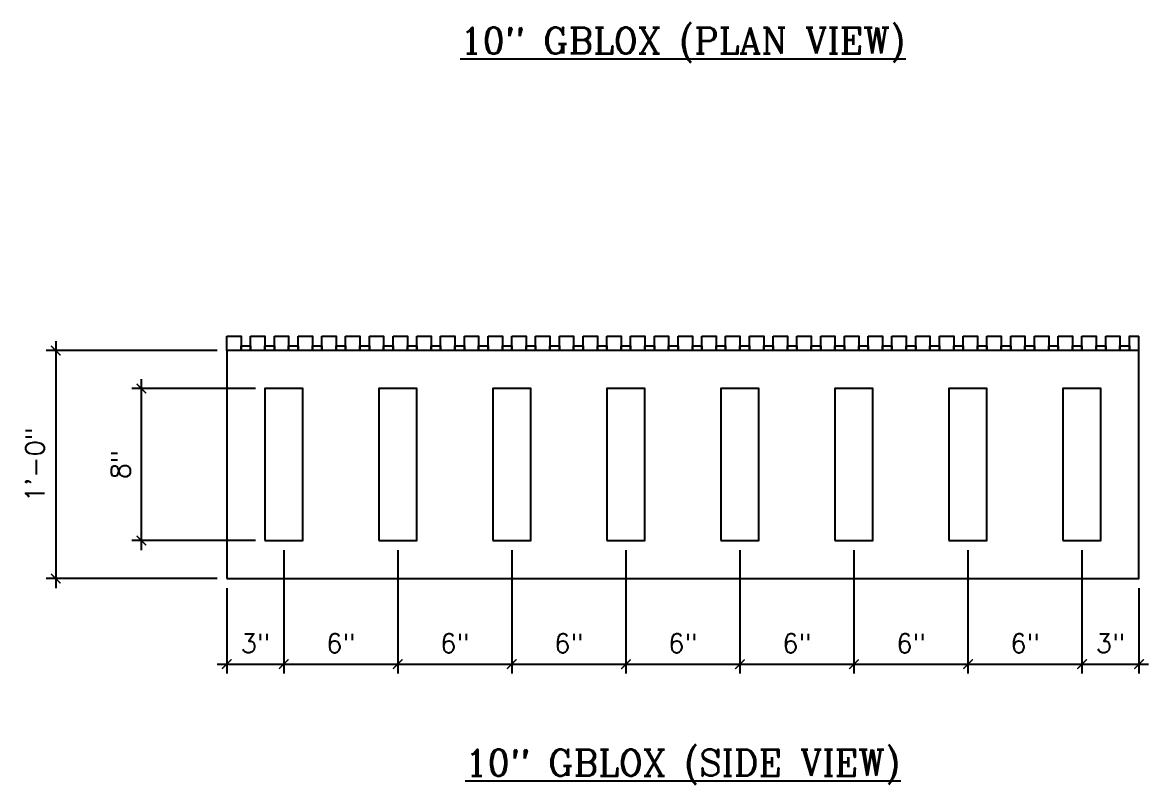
# Model space of a CAD drawing. Header units: inches. Extents: x 67 to 126, y -36 to 74.
# Drawn here: x 66.7 to 125.9, y -36.4 to 3.7 of the extents above; entities that cross this region are included whole.
import ezdxf

# ---------------------------------------------------------------- set-up
doc = ezdxf.new("R2010")
doc.units = ezdxf.units.IN
doc.header["$MEASUREMENT"] = 0
for name, color, linetype in [('LAYER 2', 2, 'Continuous'), ('LAYER 7', 7, 'Continuous'), ('LAYER 8', 8, 'Continuous')]:
    doc.layers.add(name, color=color, linetype=linetype)
doc.styles.add('NOTES', font='simplex.shx', dxfattribs={"height": 1})
doc.styles.add('ROMAN C', font='romanc.shx', dxfattribs={"height": 0.0938})
doc.dimstyles.new('DIM-18$0', dxfattribs={"dimscale": 8, "dimtxt": 1, "dimasz": 0.125, "dimexe": 0.1875, "dimexo": 0.0625, "dimgap": 0.0625, "dimtad": 1, "dimdec": 4, "dimzin": 3, "dimdsep": 46, "dimlunit": 4, "dimtxsty": 'NOTES', "dimblk1": 'ARCHTICK', "dimblk2": 'ARCHTICK', "dimsah": 1, "dimcen": 0.0625, "dimclrd": 256, "dimclre": 256, "dimclrt": 7, "dimadec": 0, "dimazin": 0, "dimtfac": 1, "dimtdec": 4, "dimtofl": 0, "dimtmove": 0, "dimatfit": 3, "dimldrblk": 'ARCHTICK', "dimfxl": 1, "dimfrac": 2, "dimtolj": 1, "dimtzin": 0, "dimarcsym": 0})

# ---------------------------------------------------------------- blocks, each defined once
blk = doc.blocks.new('_ArchTick')
at = {"color": 0, "linetype": 'ByBlock', "const_width": 0.15}
blk.add_lwpolyline([(-0.5, -0.5), (0.5, 0.5)], dxfattribs=at)
blk = doc.blocks.new('*D17')
at = {"layer": 'DEFPOINTS', "color": 0}
for p in [(77.407, -13.602), (68.407, -25.602), (77.407, -25.602)]:
    blk.add_point(p, dxfattribs=at)
at = {"layer": 'LAYER 8', "lineweight": -2}
for p, q in [((76.907, -13.602), (67.907, -13.602)), ((68.407, -13.102), (68.407, -26.102)), ((76.907, -25.602), (67.907, -25.602))]:
    blk.add_line(p, q, dxfattribs=at)
at = {"layer": 'LAYER 8', "lineweight": -2, "xscale": 0.5, "yscale": 0.5, "zscale": 0.5}
for p, rotation in [((68.407, -13.602), 90), ((68.407, -25.602), 270)]:
    blk.add_blockref('_ArchTick', p, dxfattribs=dict(at, rotation=rotation))
at = {"layer": 'LAYER 8', "color": 7, "insert": (67.312, -19.602), "char_height": 1, "attachment_point": 5, "rotation": 90, "style": 'NOTES'}
blk.add_mtext('\\A1;1\'-0"', dxfattribs=at)
blk = doc.blocks.new('*D18')
at = {"layer": 'DEFPOINTS', "color": 0}
for p in [(79.407, -15.602), (72.907, -23.602), (79.407, -23.602)]:
    blk.add_point(p, dxfattribs=at)
at = {"layer": 'LAYER 8', "lineweight": -2}
for p, q in [((72.907, -15.102), (72.907, -24.102)), ((78.907, -15.602), (72.407, -15.602)), ((78.907, -23.602), (72.407, -23.602))]:
    blk.add_line(p, q, dxfattribs=at)
at = {"layer": 'LAYER 8', "lineweight": -2, "xscale": 0.5, "yscale": 0.5, "zscale": 0.5}
for p, rotation in [((72.907, -15.602), 90), ((72.907, -23.602), 270)]:
    blk.add_blockref('_ArchTick', p, dxfattribs=dict(at, rotation=rotation))
at = {"layer": 'LAYER 8', "color": 7, "insert": (71.812, -19.602), "char_height": 1, "attachment_point": 5, "rotation": 90, "style": 'NOTES'}
blk.add_mtext('\\A1;8"', dxfattribs=at)
blk = doc.blocks.new('*D19')
at = {"layer": 'DEFPOINTS', "color": 0}
for p in [(80.407, -23.602), (77.407, -25.602), (80.407, -30.102)]:
    blk.add_point(p, dxfattribs=at)
at = {"layer": 'LAYER 8', "lineweight": -2}
for p, q in [((80.407, -24.102), (80.407, -30.602)), ((77.407, -26.102), (77.407, -30.602)), ((76.907, -30.102), (80.907, -30.102))]:
    blk.add_line(p, q, dxfattribs=at)
at = {"layer": 'LAYER 8', "lineweight": -2, "xscale": 0.5, "yscale": 0.5, "zscale": 0.5, "rotation": 180}
blk.add_blockref('_ArchTick', (77.407, -30.102), dxfattribs=at)
at = {"layer": 'LAYER 8', "lineweight": -2, "xscale": 0.5, "yscale": 0.5, "zscale": 0.5}
blk.add_blockref('_ArchTick', (80.407, -30.102), dxfattribs=at)
at = {"layer": 'LAYER 8', "color": 7, "insert": (78.907, -29.007), "char_height": 1, "attachment_point": 5, "style": 'NOTES'}
blk.add_mtext('\\A1;3"', dxfattribs=at)
blk = doc.blocks.new('*D20')
at = {"layer": 'DEFPOINTS', "color": 0}
for p in [(80.407, -23.602), (86.407, -23.602), (86.407, -30.102)]:
    blk.add_point(p, dxfattribs=at)
at = {"layer": 'LAYER 8', "lineweight": -2}
for p, q in [((80.407, -24.102), (80.407, -30.602)), ((86.407, -24.102), (86.407, -30.602)), ((79.907, -30.102), (86.907, -30.102))]:
    blk.add_line(p, q, dxfattribs=at)
at = {"layer": 'LAYER 8', "lineweight": -2, "xscale": 0.5, "yscale": 0.5, "zscale": 0.5, "rotation": 180}
blk.add_blockref('_ArchTick', (80.407, -30.102), dxfattribs=at)
at = {"layer": 'LAYER 8', "lineweight": -2, "xscale": 0.5, "yscale": 0.5, "zscale": 0.5}
blk.add_blockref('_ArchTick', (86.407, -30.102), dxfattribs=at)
at = {"layer": 'LAYER 8', "color": 7, "insert": (83.407, -29.007), "char_height": 1, "attachment_point": 5, "style": 'NOTES'}
blk.add_mtext('\\A1;6"', dxfattribs=at)
blk = doc.blocks.new('*D21')
at = {"layer": 'DEFPOINTS', "color": 0}
for p in [(86.407, -23.602), (92.407, -23.602), (92.407, -30.102)]:
    blk.add_point(p, dxfattribs=at)
at = {"layer": 'LAYER 8', "lineweight": -2}
for p, q in [((86.407, -24.102), (86.407, -30.602)), ((92.407, -24.102), (92.407, -30.602)), ((85.907, -30.102), (92.907, -30.102))]:
    blk.add_line(p, q, dxfattribs=at)
at = {"layer": 'LAYER 8', "lineweight": -2, "xscale": 0.5, "yscale": 0.5, "zscale": 0.5, "rotation": 180}
blk.add_blockref('_ArchTick', (86.407, -30.102), dxfattribs=at)
at = {"layer": 'LAYER 8', "lineweight": -2, "xscale": 0.5, "yscale": 0.5, "zscale": 0.5}
blk.add_blockref('_ArchTick', (92.407, -30.102), dxfattribs=at)
at = {"layer": 'LAYER 8', "color": 7, "insert": (89.407, -29.007), "char_height": 1, "attachment_point": 5, "style": 'NOTES'}
blk.add_mtext('\\A1;6"', dxfattribs=at)
blk = doc.blocks.new('*D22')
at = {"layer": 'DEFPOINTS', "color": 0}
for p in [(92.407, -23.602), (98.407, -23.602), (98.407, -30.102)]:
    blk.add_point(p, dxfattribs=at)
at = {"layer": 'LAYER 8', "lineweight": -2}
for p, q in [((92.407, -24.102), (92.407, -30.602)), ((98.407, -24.102), (98.407, -30.602)), ((91.907, -30.102), (98.907, -30.102))]:
    blk.add_line(p, q, dxfattribs=at)
at = {"layer": 'LAYER 8', "lineweight": -2, "xscale": 0.5, "yscale": 0.5, "zscale": 0.5, "rotation": 180}
blk.add_blockref('_ArchTick', (92.407, -30.102), dxfattribs=at)
at = {"layer": 'LAYER 8', "lineweight": -2, "xscale": 0.5, "yscale": 0.5, "zscale": 0.5}
blk.add_blockref('_ArchTick', (98.407, -30.102), dxfattribs=at)
at = {"layer": 'LAYER 8', "color": 7, "insert": (95.407, -29.007), "char_height": 1, "attachment_point": 5, "style": 'NOTES'}
blk.add_mtext('\\A1;6"', dxfattribs=at)
blk = doc.blocks.new('*D23')
at = {"layer": 'DEFPOINTS', "color": 0}
for p in [(98.407, -23.602), (104.407, -23.602), (104.407, -30.102)]:
    blk.add_point(p, dxfattribs=at)
at = {"layer": 'LAYER 8', "lineweight": -2}
for p, q in [((98.407, -24.102), (98.407, -30.602)), ((104.407, -24.102), (104.407, -30.602)), ((97.907, -30.102), (104.907, -30.102))]:
    blk.add_line(p, q, dxfattribs=at)
at = {"layer": 'LAYER 8', "lineweight": -2, "xscale": 0.5, "yscale": 0.5, "zscale": 0.5, "rotation": 180}
blk.add_blockref('_ArchTick', (98.407, -30.102), dxfattribs=at)
at = {"layer": 'LAYER 8', "lineweight": -2, "xscale": 0.5, "yscale": 0.5, "zscale": 0.5}
blk.add_blockref('_ArchTick', (104.407, -30.102), dxfattribs=at)
at = {"layer": 'LAYER 8', "color": 7, "insert": (101.407, -29.007), "char_height": 1, "attachment_point": 5, "style": 'NOTES'}
blk.add_mtext('\\A1;6"', dxfattribs=at)
blk = doc.blocks.new('*D24')
at = {"layer": 'DEFPOINTS', "color": 0}
for p in [(104.407, -23.602), (110.407, -23.602), (110.407, -30.102)]:
    blk.add_point(p, dxfattribs=at)
at = {"layer": 'LAYER 8', "lineweight": -2}
for p, q in [((104.407, -24.102), (104.407, -30.602)), ((110.407, -24.102), (110.407, -30.602)), ((103.907, -30.102), (110.907, -30.102))]:
    blk.add_line(p, q, dxfattribs=at)
at = {"layer": 'LAYER 8', "lineweight": -2, "xscale": 0.5, "yscale": 0.5, "zscale": 0.5, "rotation": 180}
blk.add_blockref('_ArchTick', (104.407, -30.102), dxfattribs=at)
at = {"layer": 'LAYER 8', "lineweight": -2, "xscale": 0.5, "yscale": 0.5, "zscale": 0.5}
blk.add_blockref('_ArchTick', (110.407, -30.102), dxfattribs=at)
at = {"layer": 'LAYER 8', "color": 7, "insert": (107.407, -29.007), "char_height": 1, "attachment_point": 5, "style": 'NOTES'}
blk.add_mtext('\\A1;6"', dxfattribs=at)
blk = doc.blocks.new('*D25')
at = {"layer": 'DEFPOINTS', "color": 0}
for p in [(110.407, -23.602), (116.407, -23.602), (116.407, -30.102)]:
    blk.add_point(p, dxfattribs=at)
at = {"layer": 'LAYER 8', "lineweight": -2}
for p, q in [((110.407, -24.102), (110.407, -30.602)), ((116.407, -24.102), (116.407, -30.602)), ((109.907, -30.102), (116.907, -30.102))]:
    blk.add_line(p, q, dxfattribs=at)
at = {"layer": 'LAYER 8', "lineweight": -2, "xscale": 0.5, "yscale": 0.5, "zscale": 0.5, "rotation": 180}
blk.add_blockref('_ArchTick', (110.407, -30.102), dxfattribs=at)
at = {"layer": 'LAYER 8', "lineweight": -2, "xscale": 0.5, "yscale": 0.5, "zscale": 0.5}
blk.add_blockref('_ArchTick', (116.407, -30.102), dxfattribs=at)
at = {"layer": 'LAYER 8', "color": 7, "insert": (113.407, -29.007), "char_height": 1, "attachment_point": 5, "style": 'NOTES'}
blk.add_mtext('\\A1;6"', dxfattribs=at)
blk = doc.blocks.new('*D26')
at = {"layer": 'DEFPOINTS', "color": 0}
for p in [(116.407, -23.602), (122.407, -23.602), (122.407, -30.102)]:
    blk.add_point(p, dxfattribs=at)
at = {"layer": 'LAYER 8', "lineweight": -2}
for p, q in [((116.407, -24.102), (116.407, -30.602)), ((122.407, -24.102), (122.407, -30.602)), ((115.907, -30.102), (122.907, -30.102))]:
    blk.add_line(p, q, dxfattribs=at)
at = {"layer": 'LAYER 8', "lineweight": -2, "xscale": 0.5, "yscale": 0.5, "zscale": 0.5, "rotation": 180}
blk.add_blockref('_ArchTick', (116.407, -30.102), dxfattribs=at)
at = {"layer": 'LAYER 8', "lineweight": -2, "xscale": 0.5, "yscale": 0.5, "zscale": 0.5}
blk.add_blockref('_ArchTick', (122.407, -30.102), dxfattribs=at)
at = {"layer": 'LAYER 8', "color": 7, "insert": (119.407, -29.007), "char_height": 1, "attachment_point": 5, "style": 'NOTES'}
blk.add_mtext('\\A1;6"', dxfattribs=at)
blk = doc.blocks.new('*D27')
at = {"layer": 'DEFPOINTS', "color": 0}
for p in [(122.407, -23.602), (125.407, -25.602), (125.407, -30.102)]:
    blk.add_point(p, dxfattribs=at)
at = {"layer": 'LAYER 8', "lineweight": -2}
for p, q in [((122.407, -24.102), (122.407, -30.602)), ((125.407, -26.102), (125.407, -30.602)), ((121.907, -30.102), (125.907, -30.102))]:
    blk.add_line(p, q, dxfattribs=at)
at = {"layer": 'LAYER 8', "lineweight": -2, "xscale": 0.5, "yscale": 0.5, "zscale": 0.5, "rotation": 180}
blk.add_blockref('_ArchTick', (122.407, -30.102), dxfattribs=at)
at = {"layer": 'LAYER 8', "lineweight": -2, "xscale": 0.5, "yscale": 0.5, "zscale": 0.5}
blk.add_blockref('_ArchTick', (125.407, -30.102), dxfattribs=at)
at = {"layer": 'LAYER 8', "color": 7, "insert": (123.907, -29.007), "char_height": 1, "attachment_point": 5, "style": 'NOTES'}
blk.add_mtext('\\A1;3"', dxfattribs=at)

msp = doc.modelspace()

# ---------------------------------------------------------------- linework, layer by layer
at = {"layer": 'LAYER 2'}
msp.add_lwpolyline([(77.40705, -25.60244), (125.40705, -25.60244), (125.40705, -13.60244), (77.40705, -13.60244)], close=True, dxfattribs=at)
at = {"layer": 'LAYER 8'}
msp.add_line((125.40705, -13.60244), (125.40705, -12.85244), dxfattribs=at)
for points in [[(77.40705, -12.85244), (78.15705, -12.85244), (78.15705, -13.60244), (77.40705, -13.60244)], [(78.65705, -12.85244), (79.40705, -12.85244), (79.40705, -13.60244), (78.65705, -13.60244)], [(79.90705, -12.85244), (80.65705, -12.85244), (80.65705, -13.60244), (79.90705, -13.60244)], [(81.15705, -12.85244), (81.90705, -12.85244), (81.90705, -13.60244), (81.15705, -13.60244)], [(82.40705, -12.85244), (83.15705, -12.85244), (83.15705, -13.60244), (82.40705, -13.60244)], [(83.65705, -12.85244), (84.40705, -12.85244), (84.40705, -13.60244), (83.65705, -13.60244)], [(84.90705, -12.85244), (85.65705, -12.85244), (85.65705, -13.60244), (84.90705, -13.60244)], [(86.15705, -12.85244), (86.90705, -12.85244), (86.90705, -13.60244), (86.15705, -13.60244)], [(87.40705, -12.85244), (88.15705, -12.85244), (88.15705, -13.60244), (87.40705, -13.60244)], [(88.65705, -12.85244), (89.40705, -12.85244), (89.40705, -13.60244), (88.65705, -13.60244)], [(89.90705, -12.85244), (90.65705, -12.85244), (90.65705, -13.60244), (89.90705, -13.60244)], [(91.15705, -12.85244), (91.90705, -12.85244), (91.90705, -13.60244), (91.15705, -13.60244)], [(92.40705, -12.85244), (93.15705, -12.85244), (93.15705, -13.60244), (92.40705, -13.60244)], [(93.65705, -12.85244), (94.40705, -12.85244), (94.40705, -13.60244), (93.65705, -13.60244)], [(94.90705, -12.85244), (95.65705, -12.85244), (95.65705, -13.60244), (94.90705, -13.60244)], [(96.15705, -12.85244), (96.90705, -12.85244), (96.90705, -13.60244), (96.15705, -13.60244)], [(97.40705, -12.85244), (98.15705, -12.85244), (98.15705, -13.60244), (97.40705, -13.60244)], [(98.65705, -12.85244), (99.40705, -12.85244), (99.40705, -13.60244), (98.65705, -13.60244)], [(99.90705, -12.85244), (100.65705, -12.85244), (100.65705, -13.60244), (99.90705, -13.60244)], [(101.15705, -12.85244), (101.90705, -12.85244), (101.90705, -13.60244), (101.15705, -13.60244)], [(102.40705, -12.85244), (103.15705, -12.85244), (103.15705, -13.60244), (102.40705, -13.60244)], [(103.65705, -12.85244), (104.40705, -12.85244), (104.40705, -13.60244), (103.65705, -13.60244)], [(104.90705, -12.85244), (105.65705, -12.85244), (105.65705, -13.60244), (104.90705, -13.60244)], [(106.15705, -12.85244), (106.90705, -12.85244), (106.90705, -13.60244), (106.15705, -13.60244)], [(107.40705, -12.85244), (108.15705, -12.85244), (108.15705, -13.60244), (107.40705, -13.60244)], [(108.65705, -12.85244), (109.40705, -12.85244), (109.40705, -13.60244), (108.65705, -13.60244)], [(109.90705, -12.85244), (110.65705, -12.85244), (110.65705, -13.60244), (109.90705, -13.60244)], [(111.15705, -12.85244), (111.90705, -12.85244), (111.90705, -13.60244), (111.15705, -13.60244)], [(112.40705, -12.85244), (113.15705, -12.85244), (113.15705, -13.60244), (112.40705, -13.60244)], [(113.65705, -12.85244), (114.40705, -12.85244), (114.40705, -13.60244), (113.65705, -13.60244)], [(114.90705, -12.85244), (115.65705, -12.85244), (115.65705, -13.60244), (114.90705, -13.60244)], [(116.15705, -12.85244), (116.90705, -12.85244), (116.90705, -13.60244), (116.15705, -13.60244)], [(117.40705, -12.85244), (118.15705, -12.85244), (118.15705, -13.60244), (117.40705, -13.60244)], [(118.65705, -12.85244), (119.40705, -12.85244), (119.40705, -13.60244), (118.65705, -13.60244)], [(119.90705, -12.85244), (120.65705, -12.85244), (120.65705, -13.60244), (119.90705, -13.60244)], [(121.15705, -12.85244), (121.90705, -12.85244), (121.90705, -13.60244), (121.15705, -13.60244)], [(122.40705, -12.85244), (123.15705, -12.85244), (123.15705, -13.60244), (122.40705, -13.60244)], [(123.65705, -12.85244), (124.40705, -12.85244), (124.40705, -13.60244), (123.65705, -13.60244)], [(78.15705, -13.35244), (78.65705, -13.35244), (78.65705, -13.60244), (78.15705, -13.60244)], [(79.40705, -13.35244), (79.90705, -13.35244), (79.90705, -13.60244), (79.40705, -13.60244)], [(80.65705, -13.35244), (81.15705, -13.35244), (81.15705, -13.60244), (80.65705, -13.60244)], [(81.90705, -13.35244), (82.40705, -13.35244), (82.40705, -13.60244), (81.90705, -13.60244)], [(83.15705, -13.35244), (83.65705, -13.35244), (83.65705, -13.60244), (83.15705, -13.60244)], [(84.40705, -13.35244), (84.90705, -13.35244), (84.90705, -13.60244), (84.40705, -13.60244)], [(85.65705, -13.35244), (86.15705, -13.35244), (86.15705, -13.60244), (85.65705, -13.60244)], [(86.90705, -13.35244), (87.40705, -13.35244), (87.40705, -13.60244), (86.90705, -13.60244)], [(88.15705, -13.35244), (88.65705, -13.35244), (88.65705, -13.60244), (88.15705, -13.60244)], [(89.40705, -13.35244), (89.90705, -13.35244), (89.90705, -13.60244), (89.40705, -13.60244)], [(90.65705, -13.35244), (91.15705, -13.35244), (91.15705, -13.60244), (90.65705, -13.60244)], [(91.90705, -13.35244), (92.40705, -13.35244), (92.40705, -13.60244), (91.90705, -13.60244)], [(93.15705, -13.35244), (93.65705, -13.35244), (93.65705, -13.60244), (93.15705, -13.60244)], [(94.40705, -13.35244), (94.90705, -13.35244), (94.90705, -13.60244), (94.40705, -13.60244)], [(95.65705, -13.35244), (96.15705, -13.35244), (96.15705, -13.60244), (95.65705, -13.60244)], [(96.90705, -13.35244), (97.40705, -13.35244), (97.40705, -13.60244), (96.90705, -13.60244)], [(98.15705, -13.35244), (98.65705, -13.35244), (98.65705, -13.60244), (98.15705, -13.60244)], [(99.40705, -13.35244), (99.90705, -13.35244), (99.90705, -13.60244), (99.40705, -13.60244)], [(100.65705, -13.35244), (101.15705, -13.35244), (101.15705, -13.60244), (100.65705, -13.60244)], [(101.90705, -13.35244), (102.40705, -13.35244), (102.40705, -13.60244), (101.90705, -13.60244)], [(103.15705, -13.35244), (103.65705, -13.35244), (103.65705, -13.60244), (103.15705, -13.60244)], [(104.40705, -13.35244), (104.90705, -13.35244), (104.90705, -13.60244), (104.40705, -13.60244)], [(105.65705, -13.35244), (106.15705, -13.35244), (106.15705, -13.60244), (105.65705, -13.60244)], [(106.90705, -13.35244), (107.40705, -13.35244), (107.40705, -13.60244), (106.90705, -13.60244)], [(108.15705, -13.35244), (108.65705, -13.35244), (108.65705, -13.60244), (108.15705, -13.60244)], [(109.40705, -13.35244), (109.90705, -13.35244), (109.90705, -13.60244), (109.40705, -13.60244)], [(110.65705, -13.35244), (111.15705, -13.35244), (111.15705, -13.60244), (110.65705, -13.60244)], [(111.90705, -13.35244), (112.40705, -13.35244), (112.40705, -13.60244), (111.90705, -13.60244)], [(113.15705, -13.35244), (113.65705, -13.35244), (113.65705, -13.60244), (113.15705, -13.60244)], [(114.40705, -13.35244), (114.90705, -13.35244), (114.90705, -13.60244), (114.40705, -13.60244)], [(115.65705, -13.35244), (116.15705, -13.35244), (116.15705, -13.60244), (115.65705, -13.60244)], [(116.90705, -13.35244), (117.40705, -13.35244), (117.40705, -13.60244), (116.90705, -13.60244)], [(118.15705, -13.35244), (118.65705, -13.35244), (118.65705, -13.60244), (118.15705, -13.60244)], [(119.40705, -13.35244), (119.90705, -13.35244), (119.90705, -13.60244), (119.40705, -13.60244)], [(120.65705, -13.35244), (121.15705, -13.35244), (121.15705, -13.60244), (120.65705, -13.60244)], [(121.90705, -13.35244), (122.40705, -13.35244), (122.40705, -13.60244), (121.90705, -13.60244)], [(123.15705, -13.35244), (123.65705, -13.35244), (123.65705, -13.60244), (123.15705, -13.60244)], [(124.40705, -13.35244), (124.90705, -13.35244), (124.90705, -13.60244), (124.40705, -13.60244)], [(79.40705, -23.60244), (81.40705, -23.60244), (81.40705, -15.60244), (79.40705, -15.60244)], [(85.40705, -23.60244), (87.40705, -23.60244), (87.40705, -15.60244), (85.40705, -15.60244)], [(91.40705, -23.60244), (93.40705, -23.60244), (93.40705, -15.60244), (91.40705, -15.60244)], [(97.40705, -23.60244), (99.40705, -23.60244), (99.40705, -15.60244), (97.40705, -15.60244)], [(103.40705, -23.60244), (105.40705, -23.60244), (105.40705, -15.60244), (103.40705, -15.60244)], [(109.40705, -23.60244), (111.40705, -23.60244), (111.40705, -15.60244), (109.40705, -15.60244)], [(115.40705, -23.60244), (117.40705, -23.60244), (117.40705, -15.60244), (115.40705, -15.60244)], [(121.40705, -23.60244), (123.40705, -23.60244), (123.40705, -15.60244), (121.40705, -15.60244)]]:
    msp.add_lwpolyline(points, close=True, dxfattribs=at)
msp.add_lwpolyline([(125.40705, -13.60244), (124.90705, -13.60244), (124.90705, -12.85244), (125.40705, -12.85244)], dxfattribs=at)

# ---------------------------------------------------------------- texts
at = {"layer": 'LAYER 7', "char_height": 1.375, "attachment_point": 2, "style": 'ROMAN C'}
for s, insert in [('\\A1;{\\L10" GBLOX (PLAN VIEW)}', (101.40705, 3.39756)), ('\\A1;{\\L10" GBLOX (SIDE VIEW)}', (101.40705, -34.60244))]:
    msp.add_mtext_dynamic_manual_height_columns(s, width=51.1351782, gutter_width=5, heights=[0], dxfattribs=dict(at, insert=insert))

# ---------------------------------------------------------------- dimensions: what is measured, and where the dimension line sits
at = {"layer": 'LAYER 8'}
for base, p1, p2, picture, middle in [((68.40705, -25.60244), (77.40705, -13.60244), (77.40705, -25.60244), '*D17', (67.31181, -19.60244)), ((72.90705, -23.60244), (79.40705, -15.60244), (79.40705, -23.60244), '*D18', (71.81181, -19.60244))]:
    dim = msp.add_linear_dim(base=base, p1=p1, p2=p2, angle=90, dimstyle='DIM-18$0', override={"dimasz": 0.0625, "dimexe": 0.0625, "dimdle": 0.0625, "dimfrac": 1}, dxfattribs=at)
    dim.commit()
    dim.dimension.update_dxf_attribs({"geometry": picture, "text_midpoint": middle})
for base, p1, p2, picture, middle in [((80.40705, -30.10244), (77.40705, -25.60244), (80.40705, -23.60244), '*D19', (78.90705, -29.0072)), ((86.40705, -30.10244), (80.40705, -23.60244), (86.40705, -23.60244), '*D20', (83.40705, -29.0072)), ((92.40705, -30.10244), (86.40705, -23.60244), (92.40705, -23.60244), '*D21', (89.40705, -29.0072)), ((98.40705, -30.10244), (92.40705, -23.60244), (98.40705, -23.60244), '*D22', (95.40705, -29.0072)), ((104.40705, -30.10244), (98.40705, -23.60244), (104.40705, -23.60244), '*D23', (101.40705, -29.0072)), ((110.40705, -30.10244), (104.40705, -23.60244), (110.40705, -23.60244), '*D24', (107.40705, -29.0072)), ((116.40705, -30.10244), (110.40705, -23.60244), (116.40705, -23.60244), '*D25', (113.40705, -29.0072)), ((122.40705, -30.10244), (116.40705, -23.60244), (122.40705, -23.60244), '*D26', (119.40705, -29.0072)), ((125.40705, -30.10244), (122.40705, -23.60244), (125.40705, -25.60244), '*D27', (123.90705, -29.0072))]:
    dim = msp.add_linear_dim(base=base, p1=p1, p2=p2, dimstyle='DIM-18$0', override={"dimasz": 0.0625, "dimexe": 0.0625, "dimdle": 0.0625, "dimfrac": 1}, dxfattribs=at)
    dim.commit()
    dim.dimension.update_dxf_attribs({"geometry": picture, "text_midpoint": middle})

doc.saveas('drawing.dxf')
